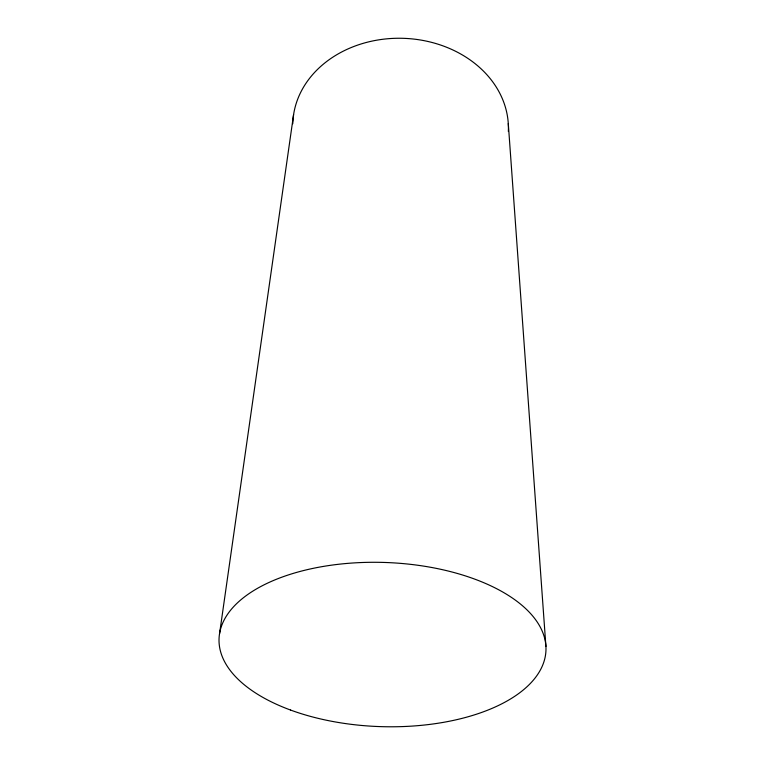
<?xml version="1.0" encoding="UTF-8"?>
<svg xmlns="http://www.w3.org/2000/svg" width="765" height="765" viewBox="0 0 765 765"><rect width="100%" height="100%" fill="white"/><g stroke="black" fill="none" stroke-linecap="round" stroke-linejoin="round"><path stroke-width="1.15" d="M219.555 633.716L293.597 114.587M508.285 123.547L545.914 646.473M292.775 123.758A107.855 88.597 2 0 1 403.796 38.336A107.855 88.597 2 0 1 508.343 131.475M290.547 710.044A163.547 82.094 2 0 0 545.541 654.859A163.547 82.094 2 0 0 311.441 568.711A163.547 82.094 2 0 0 290.547 710.044"/></g></svg>
